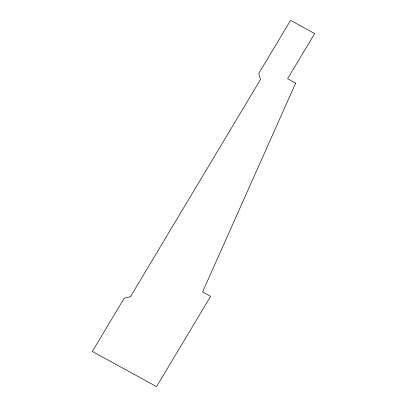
<?xml version="1.0" encoding="UTF-8"?>
<svg xmlns="http://www.w3.org/2000/svg" width="407" height="407" viewBox="0 0 407 407"><rect width="100%" height="100%" fill="white"/><g stroke="black" fill="none" stroke-linecap="round" stroke-linejoin="round"><path stroke-width="0.61" d="M295.655 83.104L202.589 291.951L210.617 296.352L156.547 386.65L92.338 351.445L124.176 298.265L130.444 296.703L260.5 79.492L258.74 73.53L290.583 20.35L314.662 33.552L287.632 78.704L295.655 83.104"/></g></svg>
